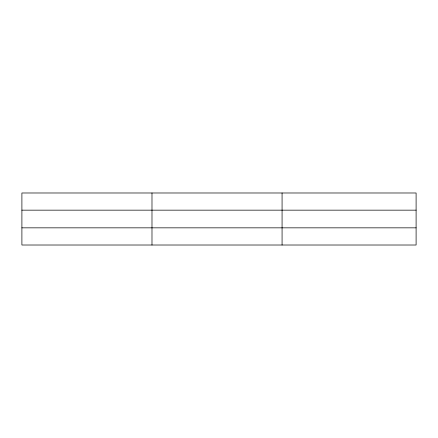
<?xml version="1.0" encoding="UTF-8"?>
<svg xmlns="http://www.w3.org/2000/svg" width="438" height="438" viewBox="0 0 438 438"><rect width="100%" height="100%" fill="white"/><g stroke="black" fill="none" stroke-linecap="round" stroke-linejoin="round"><path stroke-width="0.66" d="M151.986 245.012L151.986 192.988M282.072 245.012L282.072 192.988M416.1 210.158L416.1 192.988L21.9 192.988L21.9 245.012L416.1 245.012L416.1 210.158L21.9 210.158M21.9 227.842L416.1 227.842"/></g></svg>
